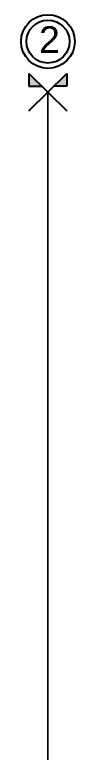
# Model space of a CAD drawing. Header units: millimetres. Extents: x 299 to 493, y -175 to -78.
# Drawn here: x 436.54 to 437.54, y -92.06 to -78.32 of the extents above; entities that cross this region are included whole.
import ezdxf

# ---------------------------------------------------------------- set-up
doc = ezdxf.new("R2010")
doc.units = ezdxf.units.MM
doc.linetypes.add('BORDER2', pattern=[0.875, 0.25, -0.125, 0.25, -0.125, 0, -0.125])
doc.layers.add('02AGUA FRIA170', color=170, linetype='Continuous')
doc.layers.add('04', color=4, linetype='Continuous')
doc.styles.add('Arial', font='arial.ttf', dxfattribs={"height": 0.15})

# ---------------------------------------------------------------- blocks, each defined once
blk = doc.blocks.new('ejes de replanteo')
at = {"layer": '02AGUA FRIA170'}
h = blk.add_hatch(color=256, dxfattribs=at)
h.dxf.hatch_style = 1
h.paths.add_polyline_path([(20.168, 38.9), (20.168, 38.65), (20.418, 38.65)])
h = blk.add_hatch(color=256, dxfattribs=at)
h.dxf.hatch_style = 1
h.paths.add_polyline_path([(20.875, 38.9), (20.625, 38.65), (20.875, 38.65)])
for p, q in [((20.168, 38.203), (20.875, 38.9)), ((20.168, 38.9), (20.875, 38.203)), ((20.168, 38.9), (20.168, 38.66)), ((20.875, 38.9), (20.875, 38.66)), ((20.168, 38.66), (20.418, 38.66)), ((20.875, 38.66), (20.625, 38.66))]:
    blk.add_line(p, q, dxfattribs=at)
at = {"layer": '02AGUA FRIA170', "linetype": 'BORDER2', "const_width": 0.03}
blk.add_lwpolyline([(20.521, 38.552), (20.521, 3.794)], dxfattribs=at)
at = {"layer": '02AGUA FRIA170'}
for radius in [0.5, 0.4]:
    blk.add_circle((20.521, 39.492), radius, dxfattribs=at)
at = {"layer": '02AGUA FRIA170', "style": 'Arial'}
blk.add_text('2', height=0.5, dxfattribs=at).set_placement((20.354, 39.278))

msp = doc.modelspace()

# ---------------------------------------------------------------- block references
at = {"layer": '04'}
msp.add_blockref('ejes de replanteo', (416.519, -118.316, 0.041), dxfattribs=at)

doc.saveas('drawing.dxf')
